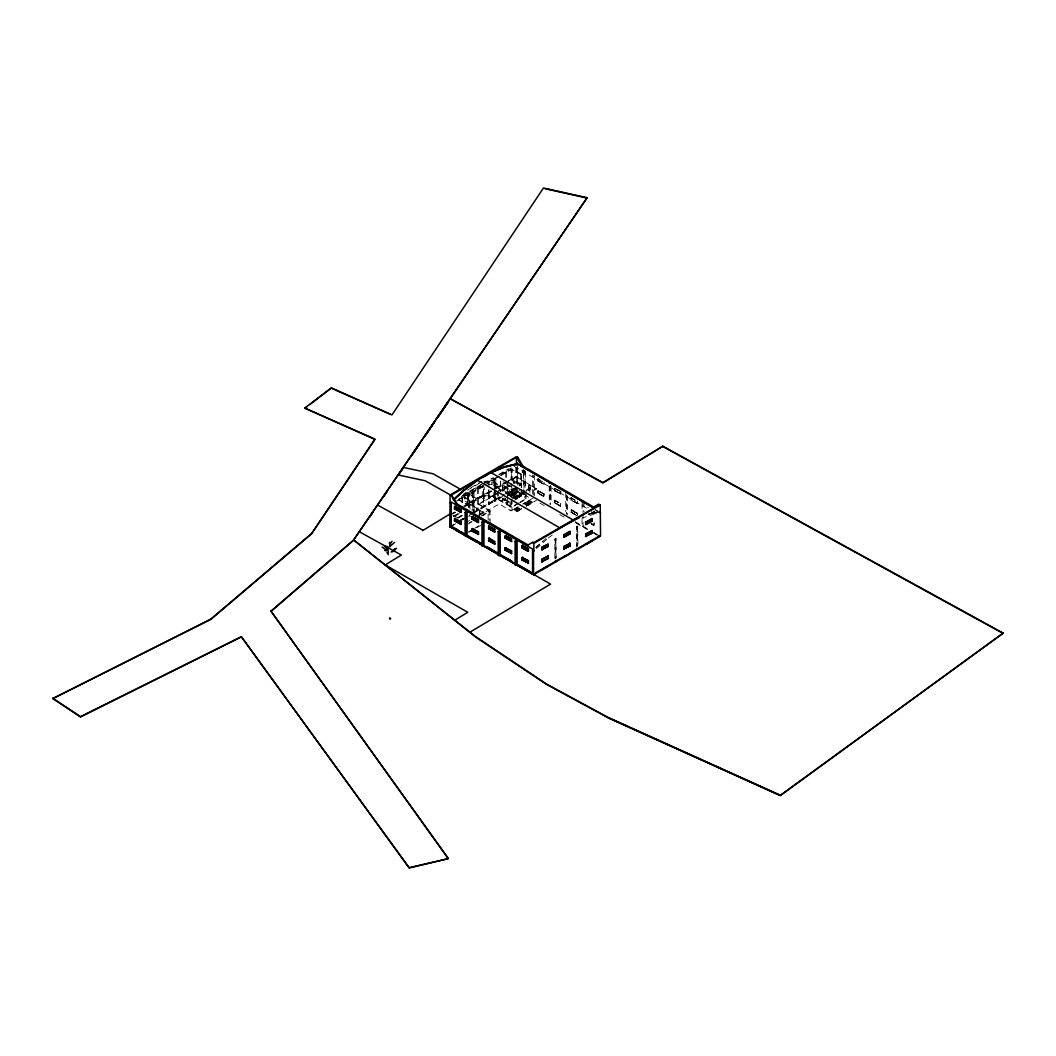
<?xml version="1.0" encoding="UTF-8"?>
<svg xmlns="http://www.w3.org/2000/svg" width="1056" height="1056" viewBox="0 0 1056 1056"><rect width="100%" height="100%" fill="white"/><g stroke="black" fill="none" stroke-linecap="round" stroke-linejoin="round"><path stroke-width="0.75" stroke-dasharray="5 3.75" d="M494.828 486.961L494.828 478.342L498.881 476.005M507.989 501.666C506.392 499.937 511.025 502.946 508.266 501.89M519.143 496.122C519.446 497.521 515.869 495.488 518.76 495.686M523.789 493.68L522.298 493.904L522.575 493.033M517.427 496.03L518.219 495.673A1.333 0.766 0 0 1 518.8 495.818L518.905 495.752M512.16 493.416L511.5 493.614L512.358 493.403M500.821 475.464L512.2 469.088L521.664 474.17L521.664 484.216L520.832 484.704L511.038 479.609L511.038 468.983L500.227 475.226M530.27 501.283L531.326 501.838M521.954 493.324L521.954 493.456A1.36 0.779 0 0 0 522.826 494.063L522.944 494.089M505.982 499.91L504.451 500.293L505.534 499.435M515.288 494.538L514.628 495.37L515.962 494.723M535.973 547.721L546.506 538.072M535.828 547.444L542.863 540.91M536.461 548.618L547.061 539.062M512.239 493.746L511.579 493.324M548.249 538.006L553.093 534.428M518.549 491.924L519.262 492.624M463.861 505.811L466.699 504.134L458.119 499.303M460.574 520.001L463.65 518.179M473.207 512.53L504.082 494.261M505.481 493.429L515.315 487.621M460.878 520.199L463.65 518.562M469.207 515.275L473.365 512.807M474.764 511.988L496.98 498.458L492.136 495.739L481.906 495.739L476.546 498.313L465.326 491.99M470.936 487.608L481.906 481.272M467.452 490.195L482.209 481.681M462.053 495.62L481.84 484.189M483.252 483.371L493.152 477.655M498.802 474.395L508.702 468.679M464.072 494.644L482.209 484.176M461.3 496.808L493.812 478.051M499.475 474.778L512.186 467.438M458.251 499.462L472.745 491.753M473.075 514.074L473.075 490.908L481.378 486.103M486.922 482.909L493.838 478.909L495.832 478.804L495.832 488.968M458.317 499.884L472.468 491.713L472.468 501.758M483.278 485.47L473.471 491.132L473.576 501.244M499.224 476.269L495.238 478.566L495.33 488.677M500.716 475.398L511.434 469.22L511.526 479.332M455.981 501.349L483.371 485.536L483.371 507.553M484.81 484.889L495.832 478.804L494.828 478.342M483.463 485.932L467.821 494.974L467.821 499.646M482.288 486.908L484.282 486.908L484.282 498.3L483.292 498.868L482.288 498.3L482.288 486.908L483.292 486.328M469.498 495.436L467.584 495.488L469.498 495.436L469.418 507.659M483.463 486.512L467.584 495.488M469.418 500.57L469.92 502.775L464.772 499.805L464.772 491.74M483.806 481.681L491.845 481.681L497.495 484.361L497.495 487.436L491.845 484.176L488.638 484.176M522.733 472.468L525.07 473.048L522.733 472.468L522.733 470.158L525.07 470.738L525.07 481.681L523.486 482.592L523.486 472.534L525.07 471.623L525.571 481.958L523.486 483.16L523.486 488.044M469.92 502.775L493.416 489.218M494.828 488.387L496.993 487.146L496.993 484.651M465.326 505.613L472.243 501.626M491.238 490.657L473.233 501.046L474.065 502.102L474.065 513.506M495 488.492L504.451 483.028M505.798 482.249L511.196 479.134M450.74 514.417L455.017 511.962M463.518 507.052L494.234 489.192L494.234 479.147L488.809 482.394M495.238 488.624L505.943 482.434M506.22 482.394L515.764 476.876L536.593 488.902L516.437 476.692L511.698 479.424L511.698 469.366M452.588 513.546L454.964 512.173M465.326 506.194L472.243 502.207M491.238 491.238L473.233 501.626L474.065 501.534L474.065 491.357L473.075 490.908M496.346 488.281L508.504 481.272M452.8 514.008L455.572 512.411M466.646 506.009L469.418 504.412L476.89 508.147L476.89 513.031M469.92 509.005L469.92 504.121L472.745 502.484L472.745 510.629M511.038 496.861L511.038 490.354L502.392 485.364L498.234 487.766L507.87 492.756M502.894 491.594L502.894 485.087L505.666 483.476M512.2 479.714L516.437 477.259L516.437 483.78M521.664 474.17L520.832 474.646L511.038 468.983M525.571 471.913L523.987 472.824L523.486 482.592M472.996 502.63L473.986 502.062L473.986 511.83M474.065 502.102L473.075 502.682L464.072 497.482M482.288 498.3L484.282 498.3M468.508 496.016L468.508 507.408L469.498 506.84L467.584 506.88L467.452 494.723L467.188 504.808L467.359 494.657M453.354 516.252L458.66 513.19M498.577 490.142L500.9 489.575L500.9 491.489M503.474 487.318L505.138 486.354L505.138 488.281L503.474 489.232L503.474 487.318L505.798 486.737L505.798 488.664L503.474 489.232M512.82 481.919L514.483 480.968L514.483 482.882L512.82 483.833M453.658 516.424L459.03 513.401M498.934 490.354L500.597 489.403L500.597 491.317M513.11 482.09L514.84 481.166L514.84 483.094M455.347 515.869L459.32 513.572M513.48 482.302L515.143 481.351L515.143 483.265L514.483 482.882M508.121 484.625L508.121 486.552L509.784 485.588M481.708 516.186L490.09 511.355L478.394 504.029L499.158 492.03M503.778 489.403L505.494 488.492L505.494 486.565L503.778 487.489L503.844 489.443M508.424 486.724L510.154 485.8M478.394 504.596L497.772 493.416M508.121 486.552L510.444 485.971M457.34 517.796L462.634 514.734M457.631 517.968L463.003 514.945M458 518.179L463.307 515.117M521.664 484.216L512.2 479.134L512.2 469.088M509.731 495.99L509.731 491.106L511.038 490.354M502.894 485.087L512.358 490.169L512.358 498.3M519.011 485.747L520.331 484.981L511.698 479.992M458.383 521.4L463.703 518.338M493.838 492.796L493.838 500.94L504.398 494.842M505.758 494.05L516.688 487.74M519.499 486.037L521.664 484.796L521.664 488.044M523.486 483.16L525.571 482.539L525.571 489.047M452.364 525.268L454.027 524.304M461.538 519.776L463.043 518.72M473.233 513.018L494.01 501.032M498.736 498.3L500.57 497.429M508.292 492.782L510.114 491.924M512.978 490.076L514.483 489.02M452.536 525.36L454.186 524.396M461.881 519.961L463.531 519.011M473.471 513.15L494.34 501.217L494.34 489.826M499.066 498.485L500.729 497.534M508.622 492.98L510.286 492.017M513.322 490.261L514.972 489.311M452.694 525.452L455.651 523.75M462.488 519.803L466.646 517.4M468.6 516.265L469.92 515.513M479.384 515.051L479.886 509.876L483.872 512.173L483.872 515.434M518.272 503.712L511.698 507.5L497.746 499.448L495.502 500.742L495.502 490.974M498.234 491.027L498.234 499.158L502.392 496.769M520.331 493.126L520.331 496.386L511.698 491.396L507.54 493.786L507.54 482.394M512.2 487.846L512.2 491.106L515.024 489.469M493.838 500.94L495.832 500.94L495.832 491.172M502.894 498.67L502.207 498.986L504.464 497.957M507.54 495.99L509.111 495.277M511.579 493.746L513.757 492.584M501.402 500.98L505.547 498.59M510.695 495.607L514.853 493.218M515.354 492.928L519.592 490.486M501.56 501.085L505.718 498.683M510.866 495.713L515.024 493.31M515.513 493.02L518.338 491.396M478.724 514.576L482.869 512.173L482.869 515.434M518.681 491.502L511.698 495.541L507.382 493.046M528.647 490.631L528.647 485.747L529.888 485.034L529.888 493.178M515.288 493.654L516.212 494.617M514.826 494.076L513.744 494.921L515.737 494.736L515.011 494.195M465.366 522.865L469.63 520.397M479.596 514.642L483.872 512.173M511.698 496.109L518.272 492.32M528.647 485.747L530.389 485.324L530.389 491.832M537.728 481.114L544.368 484.189L537.728 481.114L537.728 478.936L543.708 482.381L543.708 484.572M478.394 515.988L499.158 504.002L511.012 510.853L518.192 506.788M506.656 500.095L505.481 500.65L506.431 500.108M512.028 497.152L510.84 496.346M488.096 519.486L488.096 511.355L489.086 510.774L489.086 520.542M469.154 522.865L471.94 521.255M481.708 515.605L490.09 510.774L490.09 522.746M513.823 497.257L525.07 490.763M526.482 489.958L529.294 488.334L532.95 490.446L536.593 488.334M467.755 524.238L471.94 521.822M513.823 497.838L525.07 491.344M526.482 490.525L529.294 488.902L532.95 491.014L536.593 488.902M498.234 499.158L506.88 504.148L507.659 503.699M497.746 488.057L516.186 498.775L516.965 498.326L514.972 497.178A2.653 1.531 0 0 1 518.72 497.178L521.836 496.096L519.341 494.657M518.839 497.244L520.331 496.386M512.2 491.106L521.453 495.739L519.46 494.591A2.653 1.531 0 0 1 523.208 494.591L523.987 494.842L523.987 489.958M523.327 494.657L525.07 493.64M507.382 496.294L507.382 504.438L508.042 504.055L505.666 502.55A2.653 1.531 0 0 1 509.414 502.55L509.533 502.616M514.681 500.214L517.348 498.683L514.853 497.244M519.592 502.946L526.324 499.052L525.716 498.709A3.59 2.072 0 0 1 525.716 495.766L525.822 495.7M537.728 490.908L544.368 493.97L543.708 496.663L537.728 493.205L537.728 490.908L544.368 493.97M468.376 531.947L473.18 529.175M474.566 528.37L480.203 525.109M518.681 502.894L511.698 506.933L507.382 504.438M520.08 502.088L525.822 498.775M468.864 532.237L471.385 530.785M476.705 527.71L481.021 525.215M537.728 493.205L544.368 496.28M532.95 498.194L522.773 504.068L529.492 500.346M513.546 509.546L518.258 506.827L521.651 508.781M515.302 510.484L522.667 506.233M525.096 504.834L531.115 501.362M516.925 511.5L521.717 508.82L517.123 511.54L513.48 509.428M526.297 506.101L536.527 500.267M526.429 506.167L534.31 501.626M560.921 491.555L554.268 488.492L554.268 490.67L560.921 493.746L560.921 491.555L554.941 488.096L554.941 490.288M554.268 490.67L560.921 493.746M554.268 500.452L560.921 503.527L560.261 506.207L554.268 502.762L554.268 500.452L560.921 503.527M554.268 502.762L560.921 505.824M577.487 503.303L570.834 500.24L570.834 498.049L571.507 497.666L571.507 499.858L577.487 503.303L577.487 501.112M570.834 500.24L571.507 499.858M570.834 510.022L576.814 513.467L576.814 515.777L570.834 512.318L571.507 509.639L577.487 513.084L577.487 515.394M570.834 512.318L576.286 514.694M576.814 513.467L577.487 513.084M587.677 507.778L588.35 507.395M591.268 512.028L593.657 513.414L594.33 510.84M576.814 523.525L577.487 523.142M581.711 518.206L599.32 512.318M554.875 558.136L554.875 539.167L555.865 538.586L556.195 557.753M576.629 547.153L576.629 526.601L577.632 526.02L577.962 546.77M554.875 539.167L556.195 538.784M576.629 526.601L577.962 526.218M594.33 522.812L593.657 525.492L591.268 524.119M507.87 501.006L507.382 503.857M519.671 492.584L519.499 497.429L519.011 492.268M465.326 492.373L476.546 498.696L481.906 496.122L492.136 496.122L496.98 498.841M514.14 498.247L514.074 498.379A1.333 0.766 0 0 0 513.691 498.353L514.193 488.532L514.378 498.604M513.836 494.815L515.156 494.459M504.53 500.188L505.85 499.831M598.092 511.777L588.034 514.206L598.105 511.711M589.314 514.325L597.894 512.279M518.813 496.716L518.602 496.716M523.288 494.102L523.842 493.733L523.063 494.076M518.707 496.729L518.272 496.676A1.36 0.779 0 0 1 517.4 496.162L517.48 496.228M484.836 481.272L492.136 481.272L497.495 484.361M487.753 484.348L492.136 484.348L492.136 481.272M518.113 495.673L517.73 496.531M505.322 500.742L504.61 500.28M508.49 501.904L508.596 501.93A1.36 0.779 0 0 1 507.738 501.415M502.326 499.105L503.052 498.762M458.119 499.686L466.699 504.134M575.256 522.047L587.994 529.36M593.657 532.607L596.495 534.23M595.056 509.48L597.894 511.117M595.056 509.863L597.894 511.5M523.037 469.986L524.766 470.91L524.7 473.26L523.037 472.296L523.037 469.986L523.103 472.256M544.012 482.104L544.012 484.4L538.032 480.942L538.032 478.645L542.81 481.404M522.733 470.158L524.41 471.121L524.41 473.431M570.834 498.049L576.814 501.508L576.814 503.686M514.061 466.33L587.994 509.018M593.683 512.292L596.521 513.942M560.617 493.918L554.572 490.499L554.638 488.162L560.617 491.608L560.551 493.957M577.183 503.474L571.138 500.069L571.138 497.759L577.183 501.178L577.117 503.514M591.571 511.856L594.026 513.203M544.078 494.142L538.098 490.697L538.032 493.033L544.012 496.492L544.078 494.142L538.032 490.736L538.098 492.994L544.078 496.452M554.638 500.24L560.617 503.699L560.551 506.035L554.572 502.59L554.638 500.24L560.551 503.738M577.183 513.256L571.204 509.81L571.138 512.147L577.117 515.605L577.183 513.256L571.138 509.85M505.943 472.388L506.22 480.955M589.538 522.35L594.33 525.109M554.638 502.55L560.617 505.996M571.204 512.107L577.183 515.566M591.637 523.908L594.026 525.281L594.026 522.984M591.571 523.948L593.96 525.32M521.664 484.796L521.162 487.766M575.084 521.756L588.443 529.465M593.828 532.58L599.227 535.696M576.061 523.09L587.677 529.795M593.657 533.254L597.155 535.273M502.946 481.787L511.474 486.71M521.426 492.466L527.116 495.739M539.906 503.131L545.596 506.418M559.812 514.628L565.501 517.902M525.716 495.766L528.488 497.231M512.82 489.984L513.48 490.367M529.294 500.306L532.805 502.339M528.356 500.834L532.013 502.946M500.544 481.246L500.821 485.509M505.138 488.281L505.798 488.664M527.432 501.376L531.089 503.488M509.784 491.726L510.444 492.109M526.495 501.917L530.152 504.029M525.571 502.445L529.228 504.557M508.121 492.69L508.794 493.073M488.981 482.288L488.875 487.978M524.634 502.986L528.29 505.098M523.71 503.527L527.366 505.639M510.484 496.676L511.566 497.297M500.227 497.244L500.9 497.627M502.286 498.696L503.026 499.118M517.189 507.289L520.846 509.401M516.265 507.817L519.922 509.929M498.577 498.208L499.237 498.59M488.981 492.928L488.981 504.319M515.328 508.358L518.984 510.47M514.404 508.9L518.06 511.012M478.104 488.572L477.998 498.577M477.932 488.677L477.827 498.67M494.828 500.359L495.832 500.94M483.437 495.436L483.542 486.869M483.437 496.003L483.437 507.395M478.104 499.198L477.998 510.536M477.932 499.303L477.827 510.642M478.394 504.029L490.09 510.774M464.772 497.31L473.075 502.102L494.234 489.773L494.234 501.164M488.096 511.355L489.086 511.922M462.264 497.719L462.264 507.778M462.092 497.812L461.987 506.378M469.418 503.646L464.072 500.544L464.072 491.581M469.92 504.121L476.89 508.147M479.384 510.167L482.869 512.173M469.418 515.803L470.408 516.371M461.38 519.671L462.04 520.054M452.773 515.011L456.852 517.374M453.697 524.106L454.357 524.502M509.731 491.106L510.206 496.294M594.026 510.906L593.96 513.242M593.657 511.223L593.657 513.414M584.047 502.102L584.047 511.579M583.044 501.534L583.044 512.582M583.044 513.731L583.044 526.35L584.047 525.782L582.054 525.782L582.054 519.46M582.054 503.686L582.054 511.579M577.632 526.02L577.632 546.586M576.972 526.799L576.972 545.767M571.507 509.639L571.507 511.936M567.626 495.898L567.626 514.84M566.729 494.842L566.729 513.784M566.636 495.33L566.636 514.259M565.739 492.69L565.739 511.619M560.261 491.938L560.261 494.129M560.261 503.91L560.261 506.207M555.865 538.586L555.865 559.139M555.205 539.352L555.205 558.334M554.941 500.069L554.941 502.379M551.113 486.367L551.113 503.725M550.216 485.311L550.216 504.24M550.123 485.786L550.123 504.728M549.226 486.314L549.226 503.672M543.708 494.353L543.708 496.663M538.388 490.525L538.388 492.822M538.098 478.606L538.098 480.902M534.6 475.094L534.6 495.7M533.61 495.119L533.61 475.675L532.607 475.094L532.607 494.116M529.148 486.037L529.148 490.921M526.165 491.014L526.165 499.158L525.664 495.607M525.07 482.249L525.07 488.756M523.987 483.45L523.987 488.334M523.406 469.775L523.406 472.085M523.486 489.68L523.486 494.551M521.664 489.68L521.664 496.188M521.162 473.88L521.162 483.925M521.162 489.39L521.162 495.898M520.832 474.065L520.832 484.704M520.832 492.835L520.832 496.096M517.678 464.653L517.678 485.166M517.427 467.953L517.427 483.727M517.176 487.384L517.176 498.775L516.674 487.093M516.688 467.227L516.688 484.585M516.437 467.914L516.437 476.692M516.186 487.384L516.186 498.775M515.764 467.676L515.764 476.876M515.684 487.674L515.684 499.066L507.038 494.076L507.038 482.684M511.856 489.878L511.856 498.01M512.015 498.881L512.015 510.272L510.022 510.272L510.022 498.881M511.698 483.252L511.698 491.396M511.698 499.369L511.698 507.5M511.526 490.063L511.526 498.208M511.012 502.709L511.012 510.853M508.794 485.008L508.794 486.935M507.382 492.466L507.382 495.726M506.88 500.887L506.88 504.148M506.114 472.283L505.943 480.995M505.428 486.526L505.428 488.453M504.134 487.7L504.134 489.614M502.392 485.364L502.392 491.885M500.716 481.153L500.65 485.615M500.227 489.192L500.227 491.106M497.746 491.304L497.746 499.448M494.828 486.631L494.498 479.292M494.828 488.968L494.828 501.508M494.34 479.2L494.34 486.38M493.838 478.909L493.838 486.499M491.845 481.681L491.845 484.176M488.875 489.416L488.809 492.439L488.717 489.509M488.875 492.862L488.809 504.412M479.886 509.876L479.886 514.76M476.401 508.438L476.401 511.685M473.471 501.758L473.576 511.579M472.573 491.766L472.573 501.811M472.072 491.476L472.072 510.246M468.587 494.908L468.587 506.312"/><path stroke-width="1.5" d="M391.169 551.932L394.918 550.849M388.37 554.717L387.618 553.344L388.502 551.971M450.001 399.089L587.136 197.71L543.47 187.981L391.948 414.968L331.452 387.882L304.709 408.078L374.933 439.454L311.639 533.808L210.804 619.463L52.8 698.584L210.804 619.08L311.639 533.425L374.933 439.072L304.709 408.078M393.545 550.44L394.68 548.75M52.8 698.201L80.507 716.641L241.283 636.623L409.16 868.019L448.232 858.673L270.943 611.107L353.641 539.933L587.136 197.71M369.402 517.229L373.098 511.804M383.302 496.861L386.998 491.436M397.188 476.494L402.758 468.349M411.088 456.126L418.506 445.262M424.063 437.105L434.254 422.176M437.963 416.737L448.153 401.808M353.641 539.933L450.305 398.759L602.923 482.579L662.878 446.2L1003.2 633.112L780.397 795.59L608.137 717.79L546.665 684.499L475.675 637.085L353.641 539.933L475.675 636.702L546.665 684.116L608.137 717.407L780.397 795.208L1003.2 633.112M369.521 517.136L373.177 511.804M383.117 497.27L386.707 492.043M399.221 473.761L402.679 468.719M410.876 456.733L419.126 444.682M424.631 436.643L434.716 421.912M438.385 416.552L448.483 401.821M389.822 544.421L392.027 541.253M454.674 499.039L464.033 490.459L477.312 480.586M453.341 499.752L463.927 490.076M453.367 499.844L463.954 490.156L477.286 480.163L559.759 527.855L579.176 517.612L573.25 519.988M389.968 546.52L394.548 542.362M270.943 611.49L353.641 540.316M304.709 408.461L307.256 406.547M309.804 404.62L331.452 387.882M392.132 551.456L396.607 548.249M450.305 398.759L602.923 482.962L662.878 446.2M422.756 530.508L450.371 513.784M384.925 565.118L401.333 555.034L359.476 531.815M464.732 534.653L449.764 526.39L550.572 584.1L469.669 632.32M384.925 564.736L467.755 612.295L454.555 620.334M533.768 574.622L449.764 526.39L451.084 526.772L451.084 503.105L450.08 502.524L450.08 494.974L516.437 456.667L517.955 457.538L522.931 466.171L522.271 466.554L516.437 457.433L516.437 464.983L515.764 464.6M517.097 457.05L451.414 494.974L457.248 504.095L528.04 544.962M477.299 480.242L490.776 472.375L504.134 466.871L517.084 463.756L593.842 508.147M482.671 477.497L489.377 473.616M450.08 494.974L452.272 495.462M517.282 457.921L517.955 457.538M517.097 462.805L516.437 463.188L593.05 507.421L598.699 504.161L600.23 505.045L600.56 536.078L533.544 574.768L532.541 574.187L532.541 550.519L533.874 550.902L533.874 543.352L600.23 505.045M452.602 528.396L449.764 526.772L450.08 502.524M449.75 502.722L451.084 503.105M451.598 495.845L456.588 504.478L457.248 504.095M461.129 511.975L454.489 508.9L454.489 506.722L455.149 506.339L455.149 508.517L458.74 510.589M454.489 508.9L455.149 508.517M454.489 506.722L461.129 509.784M454.489 518.694L455.149 518.311L454.489 520.991L454.489 518.694L461.129 521.756M467.095 536.026L465.102 536.026L465.102 512.345L466.092 511.777L467.095 512.345L467.095 536.026L533.874 574.57M465.102 512.345L467.095 512.345M454.489 520.991L461.129 524.053M454.489 528.739L459.677 531.26M472.045 519.037L478.685 522.113L478.025 522.496L472.045 519.037L472.045 516.859L478.685 519.922M460.469 532.198L461.129 531.815M481.972 522.1L483.965 522.1L483.965 545.767L482.975 546.335L481.972 545.767L481.972 522.1L483.965 522.1M549.226 483.16L550.123 482.632M478.685 534.191L472.045 531.128L472.705 528.449M464.706 534.64L464.864 533.966M472.045 531.128L477.497 533.504M472.045 528.832L478.685 531.894M488.585 528.594L494.564 532.052L494.564 529.861L488.585 526.403L488.585 528.594L494.036 530.97M478.025 542.335L478.685 541.952M498.194 531.458L500.188 531.458L500.188 555.126L499.184 555.707L498.194 555.126L498.194 531.458L500.188 531.458M488.585 538.375L494.564 541.834L494.564 544.13L488.585 540.685L489.258 537.992M488.585 540.685L489.258 540.302M481.972 545.767L482.975 545.186M511.79 539.035L505.151 535.973L505.151 538.164L505.811 535.59M488.585 548.434L489.258 548.051M511.434 539.141L511.434 541.438L505.454 537.979L505.454 535.682L510.233 538.441M505.151 538.164L511.79 541.226L509.401 539.84M494.564 551.879L488.836 548.288M582.054 502.102L583.044 501.534M515.104 541.213L517.097 541.213L517.097 564.894L516.094 565.462L515.104 564.894L515.104 541.213L517.097 541.213M505.151 547.945L505.811 547.562L505.151 550.242L505.151 547.945L511.79 551.008M498.194 555.126L499.184 554.545M521.994 545.701L522.654 545.318L522.654 547.496L528.647 550.955L527.974 551.338L521.994 547.879L521.994 545.701L528.647 548.764M505.151 550.242L511.79 553.318M521.994 547.879L522.654 547.496M505.151 557.99L505.811 557.608M511.13 561.449L511.711 561.106L486.605 546.52M599.32 512.318L600.56 512.411M521.994 557.66L522.654 557.278L521.994 559.97L521.994 557.66L528.647 560.736M532.541 550.519L533.874 550.902M546.704 544.685L541.847 547.417L541.913 549.754L547.892 546.295L547.826 543.959M568.748 531.96L563.891 534.692L563.957 537.029M591.782 518.654L591.782 520.964L585.737 524.37L585.737 522.073L590.594 519.354M541.543 547.351L548.196 544.289L548.196 546.48L541.543 549.542L545.134 547.47M586.106 522.403L592.086 518.945L592.086 521.136L586.106 524.581L585.433 522.02M515.104 564.894L516.094 564.313M563.891 536.989L569.936 533.57L569.87 531.234M564.26 537.2L570.24 533.742L570.24 531.564L564.26 535.009L564.26 537.2L563.587 536.818M521.994 559.97L528.647 563.033M521.994 567.719L528.224 571.032M547.892 556.09L541.847 559.495L541.913 561.845L547.892 558.386L547.826 556.05M541.543 559.324L548.196 556.261L548.196 558.558L541.543 561.634M563.587 546.599L570.24 543.523L570.24 545.833L563.587 548.896M585.433 533.993L592.086 530.917L592.086 533.214L585.433 536.29M567.178 546.823L570.24 545.833M587.836 534.904L592.086 533.214M527.974 571.177L528.647 570.781M532.871 574.002L534.534 574.187M535.3 572.986L541.543 569.382M543.827 568.062L553.925 562.228M556.195 560.921L564.511 556.129M569.58 553.199L576.972 548.935M599.557 535.88L577.962 548.354L578.622 548.737M541.715 569.474L546.665 566.808M563.759 556.75L568.709 554.083M591.756 540.778L586.106 544.421M542.045 569.659L548.024 566.214M564.089 556.934L570.068 553.489M585.935 544.328L591.914 540.87M392.08 551.536L394.02 550.506M52.8 698.584L80.507 717.024L241.283 637.006M490.723 472.85L503.989 467.386L511.144 465.683M517.07 463.822L504.121 466.937L490.776 472.454L573.25 520.067M241.283 636.623L409.16 867.636L448.232 858.673M513.995 465.01L516.859 464.323M384.701 550.546L387.222 550.678L386.021 546.097M545.028 188.707L587.136 198.092M461.116 489.614L433.066 473.801L403.537 467.452M450.965 495.277L425.238 480.77L398.35 475.015M331.452 388.265L390.482 414.308M662.878 446.582L1003.2 633.494M422.756 530.125L377.744 505.124M455.44 530.02L463.967 534.904M466.805 536.527L476.744 542.216M479.582 543.84L496.624 553.595M499.462 555.218L532.118 573.91M598.039 504.544L598.897 505.045L533.874 542.586L533.016 542.084L527.366 545.345L456.588 504.478M520.595 464.825L593.723 507.038M599.227 512.028L600.23 512.596M592.086 521.136L591.426 518.562M592.086 530.917L591.426 530.534L591.426 532.831M599.161 535.656L600.23 536.263M598.501 536.039L599.491 536.62M591.426 540.58L592.086 540.962M569.58 533.359L570.24 533.742M569.58 543.14L570.24 543.523M576.629 548.737L577.632 549.318M547.523 546.084L548.196 546.48M563.587 556.644L564.26 557.04M532.356 542.467L533.874 543.352M547.523 555.878L548.196 556.261M555.865 560.723L556.868 561.304M554.875 561.304L555.865 561.871M450.978 501.904L533.438 549.516M547.523 558.175L548.196 558.558M459.637 509.15L454.846 506.392L454.78 508.728L460.759 512.186L460.759 509.89L454.78 506.431M473.603 517.216L478.394 519.988L478.315 522.324L472.336 518.866L472.402 516.529M494.934 529.531L488.954 526.086L488.888 528.422L494.868 531.881M510.299 538.402L505.52 535.643L505.52 537.953L511.5 541.398M527.142 548.13L522.364 545.371L522.298 547.708L528.277 551.166L528.343 548.83M472.336 516.569L478.315 520.027M488.888 526.126L494.868 529.571M522.298 545.411L527.076 548.17M454.846 508.688L460.825 512.147L460.825 509.85M472.402 518.826L478.394 522.284M488.954 528.383L494.934 531.841M522.364 547.668L528.343 551.126M547.523 565.924L548.196 566.306M454.78 518.522L460.825 521.928L460.825 524.238L454.78 520.819L454.846 518.483M494.934 541.622L488.888 538.204L488.888 540.514L494.934 543.919M522.298 557.489L528.343 560.908L528.277 563.244M456.337 521.294L459.928 523.367M490.446 540.989L495.238 543.748M523.855 560.274L527.446 562.346M511.5 553.489L505.454 550.07L505.454 547.774L511.5 551.179L511.434 553.529M528.343 563.204L522.298 559.799L522.364 557.462M451.744 526.39L455.149 528.356M455.453 528.528L458.132 530.086M460.825 531.643L463.624 533.254M467.755 535.63L472.705 538.494M473.814 539.233L482.645 544.236M518.179 564.749L531.089 572.207M473.656 539.326L478.434 542.084M490.195 548.882L494.987 551.641M505.56 557.753L511.553 561.211M522.416 567.481L527.195 570.24M454.727 528.594L460.706 532.052M472.296 538.732L478.276 542.19M505.402 557.845L511.381 561.304M382.18 547.114L386.813 550.559M384.371 546.269L386.074 547.774M386.945 552.724L387.618 553.344M270.943 611.107L448.232 858.29M389.453 542.335L389.994 546.638M387.895 546.335L388.12 550.902M780.397 795.59L608.137 717.79M591.716 518.615L591.716 520.925M591.716 530.706L591.716 533.003M586.106 534.376L586.106 536.672M585.803 522.113L585.803 524.41M585.803 534.191L585.803 536.501M564.26 546.982L564.26 549.278M542.216 547.734L542.216 549.925M542.216 559.706L542.216 562.016M533.544 551.1L533.544 574.768M527.974 549.146L527.974 551.338M527.974 561.119L527.974 563.416M516.094 541.794L516.094 565.462M511.13 539.418L511.13 541.609M511.13 551.39L511.13 553.7M505.52 547.734L505.52 550.031M499.184 532.026L499.184 555.707M482.975 522.667L482.975 546.335M478.025 520.304L478.025 522.496M478.025 532.277L478.025 534.587M466.092 512.926L466.092 536.593M460.759 521.968L460.759 524.264M460.469 510.167L460.469 512.358M460.469 522.139L460.469 524.449M450.74 503.29L450.74 526.97M389.717 618.182C388.78 620.11 392.304 618.341 389.717 618.182M559.746 527.776L556.116 530.468L559.759 527.855M569.936 543.352L563.891 546.77L563.957 549.107L569.936 545.662L569.87 543.312M591.782 530.746L585.737 534.164L585.737 536.461L591.782 533.042L591.782 530.746M478.394 532.066L472.336 528.66L472.336 530.957L478.394 534.376L478.394 532.066"/></g></svg>
